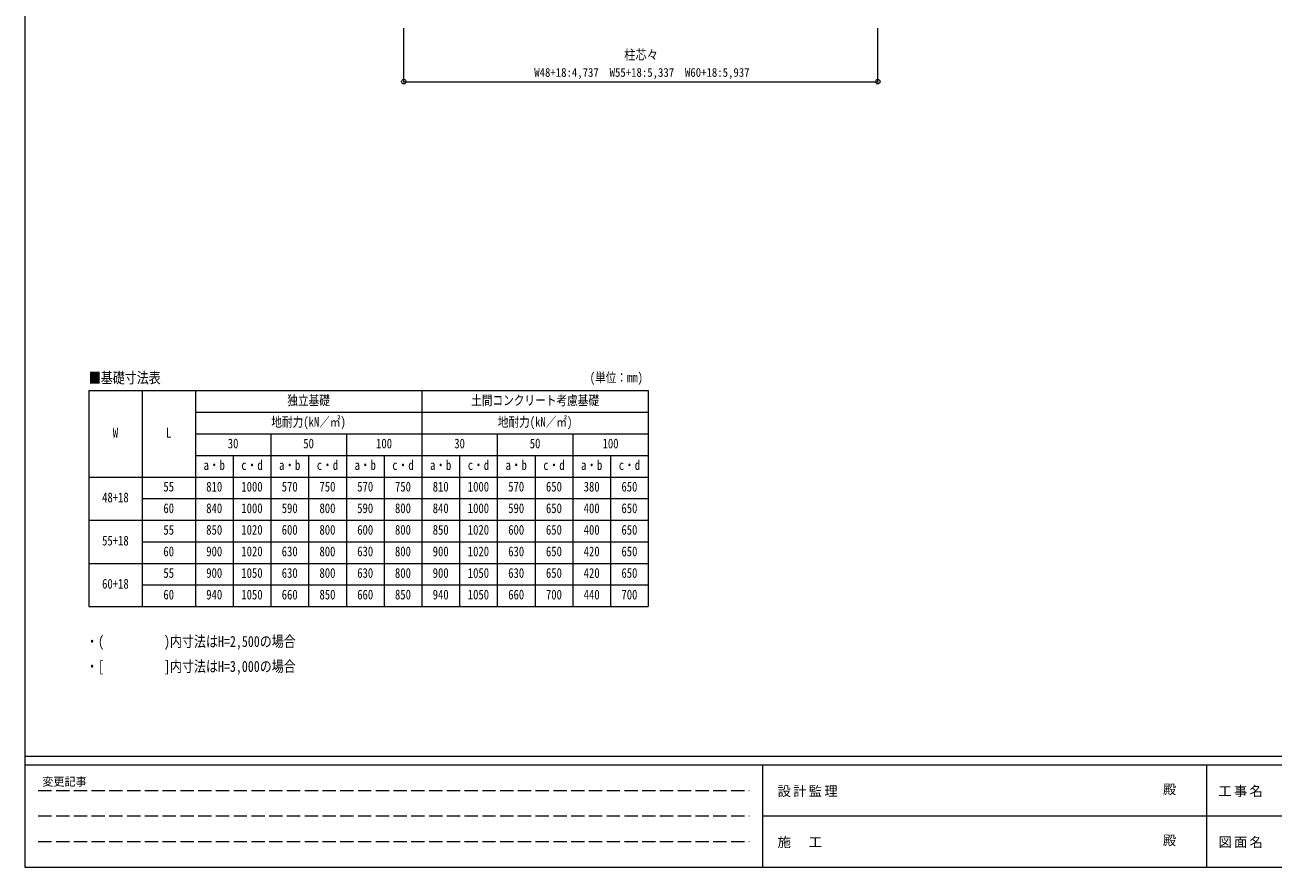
# Model space of a CAD drawing. Units: millimetres at full size, sheet at 1:50; details may follow other scales. Extents: x -14053 to 14053, y -9700 to 9700.
# Drawn here: x -14053 to 0, y -9700 to -220 of the extents above; entities that cross this region are included whole.
import ezdxf
from ezdxf.enums import TextEntityAlignment as Align

# ---------------------------------------------------------------- set-up
doc = ezdxf.new("R2010")
doc.units = ezdxf.units.MM
doc.header["$LTSCALE"] = 50
doc.header["$PDMODE"] = 32
doc.header["$PDSIZE"] = 50
doc.linetypes.add('DASHED3', pattern=[4, 3, -1])
for name, color, linetype, lineweight in [('0-8_外構', 6, 'Continuous', 9), ('0-D_記号', 7, 'Continuous', 9), ('F-0_ﾚｲﾔ240', 7, 'Continuous', 9)]:
    doc.layers.add(name, color=color, linetype=linetype, lineweight=lineweight)
doc.styles.add('ＭＳ ゴシック', font='')
doc.styles.get('ＭＳ ゴシック').set_extended_font_data('MS Gothic')

msp = doc.modelspace()

# ---------------------------------------------------------------- linework, layer by layer
at = {"layer": '0-8_外構'}
for p, q in [((-9787.29, -857.94), (-9787.29, -257.05)), ((-4450.79, -857.94), (-4450.79, -257.05)), ((-9787.29, -857.94), (-4450.79, -857.94))]:
    msp.add_line(p, q, dxfattribs=at)
for p in [(-9787.29, -857.94), (-4450.79, -857.94)]:
    msp.add_point(p, dxfattribs=at)
at = {"layer": '0-D_記号'}
for p, q in [((-13334.63, -4336.8), (-13334.63, -6766.8)), ((-13334.63, -4336.8), (-7034.63, -4336.8)), ((-12734.63, -4336.8), (-12734.63, -6766.8)), ((-12134.63, -4336.8), (-12134.63, -6766.8)), ((-12134.63, -4336.8), (-12134.63, -6766.8)), ((-9584.63, -4336.8), (-9584.63, -6766.8)), ((-7034.63, -4336.8), (-7034.63, -6766.8)), ((-12134.63, -4579.8), (-7034.63, -4579.8)), ((-12134.63, -4822.8), (-7034.63, -4822.8)), ((-11284.63, -4822.8), (-11284.63, -6766.8)), ((-10434.63, -4822.8), (-10434.63, -6766.8)), ((-8734.63, -4822.8), (-8734.63, -6766.8)), ((-7884.63, -4822.8), (-7884.63, -6766.8)), ((-12134.63, -5065.8), (-7034.63, -5065.8)), ((-11709.63, -5065.8), (-11709.63, -6766.8)), ((-10859.63, -5065.8), (-10859.63, -6766.8)), ((-10009.63, -5065.8), (-10009.63, -6766.8)), ((-9159.63, -5065.8), (-9159.63, -6766.8)), ((-8309.63, -5065.8), (-8309.63, -6766.8)), ((-7459.63, -5065.8), (-7459.63, -6766.8)), ((-13334.63, -5308.8), (-7034.63, -5308.8)), ((-12734.63, -5551.8), (-12134.63, -5551.8)), ((-12134.63, -5551.8), (-7034.63, -5551.8)), ((-13334.63, -5794.8), (-7034.63, -5794.8)), ((-12734.63, -6037.8), (-12134.63, -6037.8)), ((-12134.63, -6037.8), (-7034.63, -6037.8)), ((-13334.63, -6280.8), (-7034.63, -6280.8)), ((-12734.63, -6523.8), (-12134.63, -6523.8)), ((-12134.63, -6523.8), (-7034.63, -6523.8)), ((-13334.63, -6766.8), (-7034.63, -6766.8))]:
    msp.add_line(p, q, dxfattribs=at)
at = {"layer": 'F-0_ﾚｲﾔ240', "color": 5, "lineweight": 5}
for p, q in [((-14053.43, 9700), (-14053.43, -9700)), ((-14053.43, -8450), (13346.57, -8450)), ((-14053.43, -8550), (8901.98, -8550)), ((-5748.03, -8550), (-5748.03, -9700)), ((-748.03, -8550), (-748.03, -9700)), ((-5748.03, -9125), (4501.97, -9125)), ((-14053.43, -9700), (13346.57, -9700))]:
    msp.add_line(p, q, dxfattribs=at)
at = {"layer": 'F-0_ﾚｲﾔ240', "color": 4, "linetype": 'DASHED3'}
for p, q in [((-13903.43, -8837.5), (-5898.03, -8837.5)), ((-13903.43, -9125), (-5898.03, -9125)), ((-13903.43, -9412.5), (-5898.03, -9412.5))]:
    msp.add_line(p, q, dxfattribs=at)

# ---------------------------------------------------------------- texts
at = {"layer": '0-8_外構', "color": 7, "style": 'ＭＳ ゴシック'}
for s, height, width, p in [('柱芯々', 110, 0.85, (-7306.54, -642.94)), ('W48+18:4,737\u3000W55+18:5,337\u3000W60+18:5,937', 98.97, 0.9, (-8319.04, -832.94))]:
    msp.add_text(s, height=height, dxfattribs=dict(at, width=width)).set_placement(p, align=Align.BOTTOM_LEFT)
at = {"layer": '0-D_記号', "style": 'ＭＳ ゴシック', "width": 0.8}
for s, height, p in [('■基礎寸法表', 123.7, (-13334.63, -4290.79)), ('(単位：mm)', 110, (-7694.19, -4276.13)), ('独立基礎', 110, (-11099.63, -4533.3)), ('土間コンクリート考慮基礎', 110, (-9029.63, -4533.3)), ('地耐力(kN／㎡)', 110, (-11279.63, -4776.3)), ('地耐力(kN／㎡)', 110, (-8729.63, -4776.3)), ('W', 110, (-13064.63, -4897.8)), ('L', 110, (-12464.63, -4897.8)), ('30', 110, (-11769.63, -5019.3)), ('50', 110, (-10919.63, -5019.3)), ('100', 110, (-10099.63, -5019.3)), ('30', 110, (-9219.63, -5019.3)), ('50', 110, (-8369.63, -5019.3)), ('100', 110, (-7549.63, -5019.3)), ('a・b', 110, (-12042.13, -5262.3)), ('c・d', 110, (-11617.13, -5262.3)), ('a・b', 110, (-11192.13, -5262.3)), ('c・d', 110, (-10767.13, -5262.3)), ('a・b', 110, (-10342.13, -5262.3)), ('c・d', 110, (-9917.13, -5262.3)), ('a・b', 110, (-9492.13, -5262.3)), ('c・d', 110, (-9067.13, -5262.3)), ('a・b', 110, (-8642.13, -5262.3)), ('c・d', 110, (-8217.13, -5262.3)), ('a・b', 110, (-7792.13, -5262.3)), ('c・d', 110, (-7367.13, -5262.3)), ('55', 110, (-12494.63, -5505.3)), ('810', 110, (-12012.13, -5505.3)), ('1000', 110, (-11617.13, -5505.3)), ('570', 110, (-11162.13, -5505.3)), ('750', 110, (-10737.13, -5505.3)), ('570', 110, (-10312.13, -5505.3)), ('750', 110, (-9887.13, -5505.3)), ('810', 110, (-9462.13, -5505.3)), ('1000', 110, (-9067.13, -5505.3)), ('570', 110, (-8612.13, -5505.3)), ('650', 110, (-8187.13, -5505.3)), ('380', 110, (-7762.13, -5505.3)), ('650', 110, (-7337.13, -5505.3)), ('48+18', 110, (-13184.63, -5626.8)), ('60', 110, (-12494.63, -5748.3)), ('840', 110, (-12012.13, -5748.3)), ('1000', 110, (-11617.13, -5748.3)), ('590', 110, (-11162.13, -5748.3)), ('800', 110, (-10737.13, -5748.3)), ('590', 110, (-10312.13, -5748.3)), ('800', 110, (-9887.13, -5748.3)), ('840', 110, (-9462.13, -5748.3)), ('1000', 110, (-9067.13, -5748.3)), ('590', 110, (-8612.13, -5748.3)), ('650', 110, (-8187.13, -5748.3)), ('400', 110, (-7762.13, -5748.3)), ('650', 110, (-7337.13, -5748.3)), ('55', 110, (-12494.63, -5991.3)), ('850', 110, (-12012.13, -5991.3)), ('1020', 110, (-11617.13, -5991.3)), ('600', 110, (-11162.13, -5991.3)), ('800', 110, (-10737.13, -5991.3)), ('600', 110, (-10312.13, -5991.3)), ('800', 110, (-9887.13, -5991.3)), ('850', 110, (-9462.13, -5991.3)), ('1020', 110, (-9067.13, -5991.3)), ('600', 110, (-8612.13, -5991.3)), ('650', 110, (-8187.13, -5991.3)), ('400', 110, (-7762.13, -5991.3)), ('650', 110, (-7337.13, -5991.3)), ('55+18', 110, (-13184.63, -6112.8)), ('60', 110, (-12494.63, -6234.3)), ('900', 110, (-12012.13, -6234.3)), ('1020', 110, (-11617.13, -6234.3)), ('630', 110, (-11162.13, -6234.3)), ('800', 110, (-10737.13, -6234.3)), ('630', 110, (-10312.13, -6234.3)), ('800', 110, (-9887.13, -6234.3)), ('900', 110, (-9462.13, -6234.3)), ('1020', 110, (-9067.13, -6234.3)), ('630', 110, (-8612.13, -6234.3)), ('650', 110, (-8187.13, -6234.3)), ('420', 110, (-7762.13, -6234.3)), ('650', 110, (-7337.13, -6234.3)), ('60+18', 110, (-13184.63, -6598.8)), ('55', 110, (-12494.63, -6477.3)), ('900', 110, (-12012.13, -6477.3)), ('1050', 110, (-11617.13, -6477.3)), ('630', 110, (-11162.13, -6477.3)), ('800', 110, (-10737.13, -6477.3)), ('630', 110, (-10312.13, -6477.3)), ('800', 110, (-9887.13, -6477.3)), ('900', 110, (-9462.13, -6477.3)), ('1050', 110, (-9067.13, -6477.3)), ('630', 110, (-8612.13, -6477.3)), ('650', 110, (-8187.13, -6477.3)), ('420', 110, (-7762.13, -6477.3)), ('650', 110, (-7337.13, -6477.3)), ('60', 110, (-12494.63, -6720.3)), ('940', 110, (-12012.13, -6720.3)), ('1050', 110, (-11617.13, -6720.3)), ('660', 110, (-11162.13, -6720.3)), ('850', 110, (-10737.13, -6720.3)), ('660', 110, (-10312.13, -6720.3)), ('850', 110, (-9887.13, -6720.3)), ('940', 110, (-9462.13, -6720.3)), ('1050', 110, (-9067.13, -6720.3)), ('660', 110, (-8612.13, -6720.3)), ('700', 110, (-8187.13, -6720.3)), ('440', 110, (-7762.13, -6720.3)), ('700', 110, (-7337.13, -6720.3)), ('・(\u3000\u3000\u3000\u3000\u3000)内寸法はH=2,500の場合', 123.7, (-13365.13, -7258.96)), ('・[\u3000\u3000\u3000\u3000\u3000]内寸法はH=3,000の場合', 123.7, (-13365.13, -7540.21))]:
    msp.add_text(s, height=height, dxfattribs=at).set_placement(p, align=Align.BOTTOM_LEFT)
at = {"layer": 'F-0_ﾚｲﾔ240', "style": 'ＭＳ ゴシック'}
for s, height, p in [('変更記事', 91.64, (-13858.06, -8812.5)), ('殿', 110, (-1240.88, -8912.5)), ('殿', 110, (-1240.88, -9487.5))]:
    msp.add_text(s, height=height, dxfattribs=at).set_placement(p, align=Align.BOTTOM_LEFT)
at = {"layer": 'F-0_ﾚｲﾔ240', "char_height": 110, "attachment_point": 7, "style": 'ＭＳ ゴシック'}
for s, insert in [('\\T1.17;設計監理', (-5579.15, -8912.5)), ('\\T1.17;工事名', (-616.19, -8912.5)), ('\\T1.17;施\u3000工', (-5579.15, -9487.5)), ('\\T1.17;図面名', (-616.19, -9487.5))]:
    msp.add_mtext(s, dxfattribs=dict(at, insert=insert))

doc.saveas('drawing.dxf')
